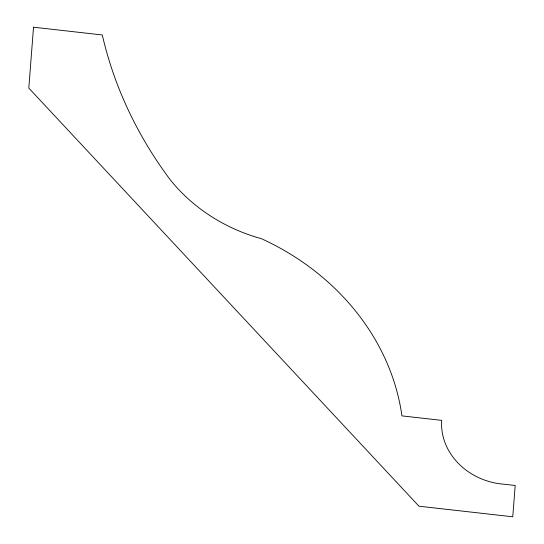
<?xml version="1.0" encoding="UTF-8"?>
<svg xmlns="http://www.w3.org/2000/svg" width="544" height="544" viewBox="0 0 544 544"><rect width="100%" height="100%" fill="white"/><g stroke="black" fill="none" stroke-linecap="round" stroke-linejoin="round"><path stroke-width="0.82" d="M33.524 27.2L28.805 88.08L418.982 506.212L512.768 516.8L515.195 485.493L503.669 484.187A64.382 56.522 13.3 0 1 441.721 420.369L401.928 415.881A244.63 214.785 13.3 0 0 261.378 238.673A163.69 143.718 13.3 0 1 169.946 179.391A435.805 382.629 13.3 0 1 102.299 34.966L33.524 27.2"/></g></svg>
